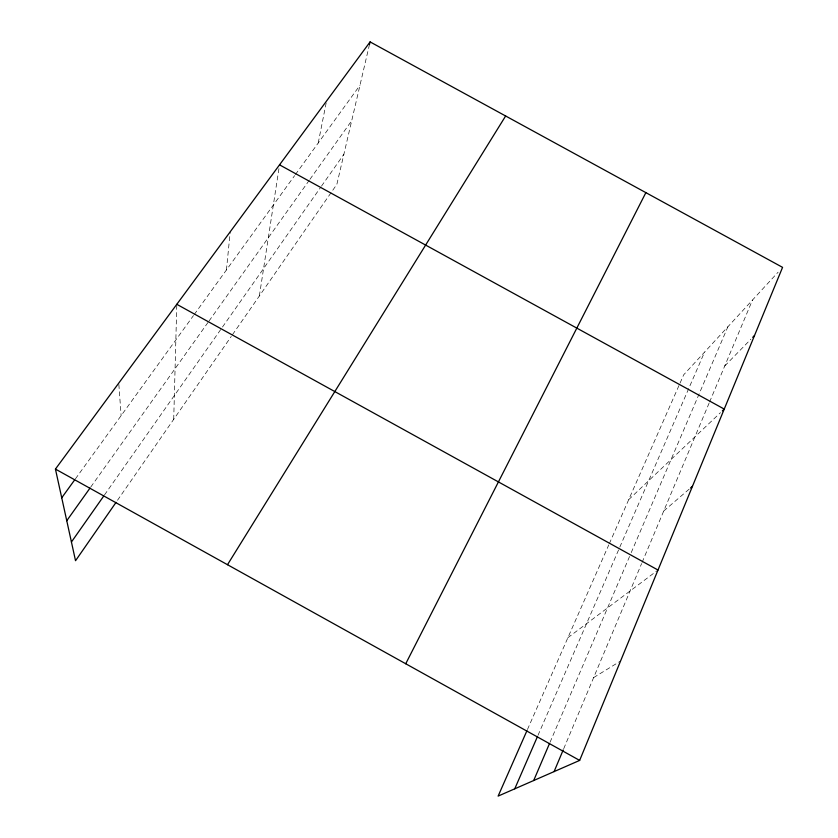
<?xml version="1.0" encoding="UTF-8"?>
<svg xmlns="http://www.w3.org/2000/svg" width="838" height="838" viewBox="0 0 838 838"><rect width="100%" height="100%" fill="white"/><g stroke="black" fill="none" stroke-linecap="round" stroke-linejoin="round"><path stroke-width="0.63" stroke-dasharray="4.19 3.14" d="M173.717 419.314L176.766 305.587M226.438 269.962L230.22 231.791M259.361 295.961L279.337 166.102M318.231 142.994L326.537 101.031M369.495 44.445L336.866 184.339L232 335.368M563.712 748.711L641.615 563.555M642.118 562.361L709.063 403.235M709.566 402.041L752.472 300.056M550.053 742.269L630.7 553.834M631.213 552.63L727.866 326.789M538.006 735.303L704.569 352.107M527.448 729.531L608.765 544.91M609.299 543.726L679.545 384.244M680.068 383.06L683.714 374.764L778.135 272.161M117.519 500.255L231.267 336.436M104.499 494.944L320.745 187.199M321.488 186.141L343.884 154.265M90.766 487.025L208.285 322.043M209.039 320.985L309.191 180.38M309.945 179.322L351.719 120.682M75.441 478.833L193.473 315.559M194.238 314.501L294.641 175.613M295.405 174.566L359.984 85.235M724.734 365.986L750.911 339.201M628.72 499.626L720.45 412.673M663.717 511.023L690.47 488.03M567.902 637.687L656.961 570.814M593.629 677.596L620.539 661.067M118.849 384.422L121.122 415.648"/><path stroke-width="1.26" d="M369.495 44.445L370.092 41.9L782.566 267.353L579.655 760.412L498.128 796.1L526.924 730.726M554.086 771.609L563.209 749.916M533.68 780.534L549.539 743.463M514.752 788.82L537.493 736.497M405.728 663.759L645.878 192.635M227.496 564.707L505.639 115.99M116.042 502.371L75.535 560.727L55.434 469.081L370.092 41.9M71.429 542.008L103.755 496.012M66.757 520.723L90.012 488.083M61.729 497.793L74.676 479.891M752.713 337.347L754.514 335.504M722.346 410.871L724.242 409.08L279.536 164.845M690.47 488.03L692.45 486.323M176.797 304.309L657.998 570.029M55.434 469.081L579.655 760.412"/></g></svg>
